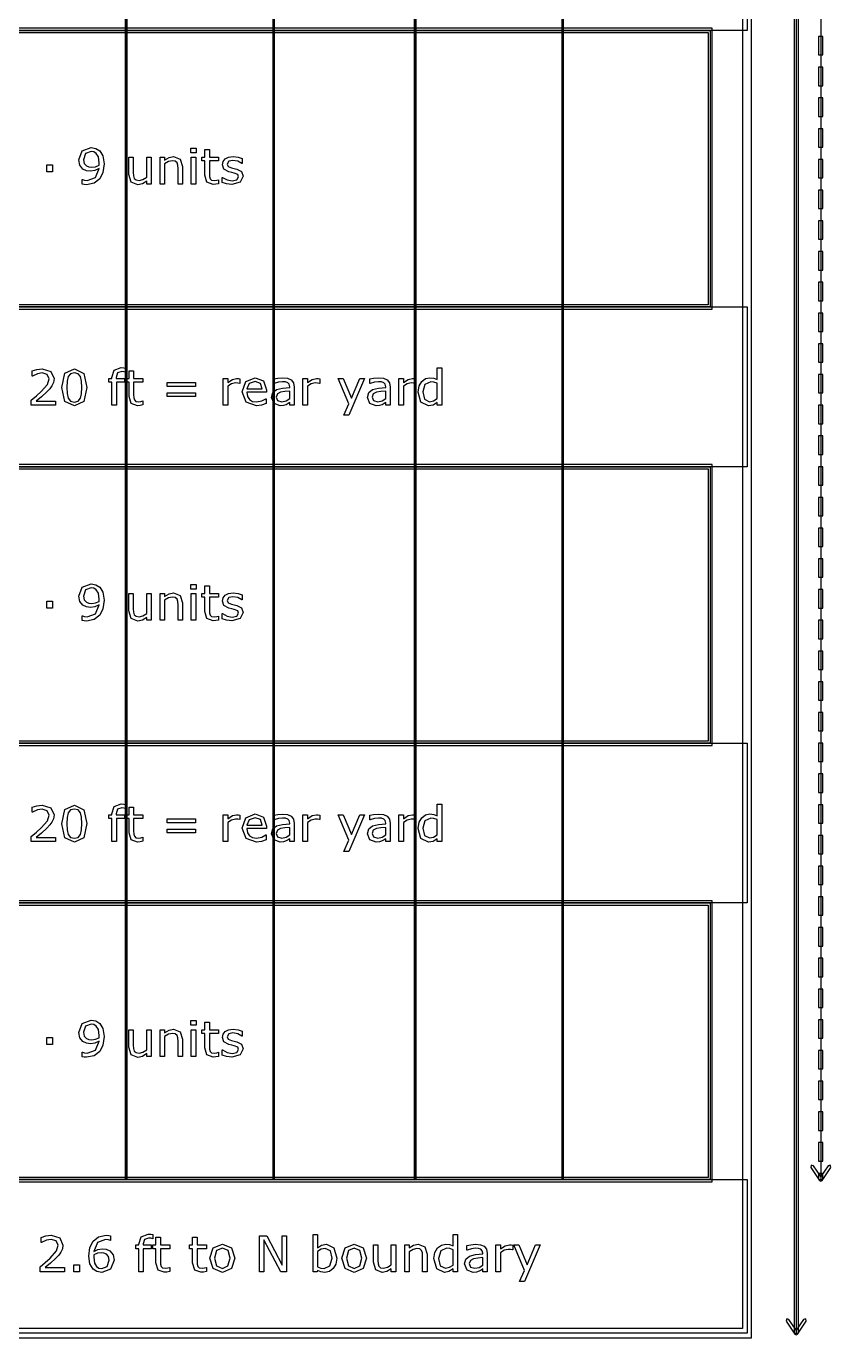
# Model space of a CAD drawing. Header units: inches. Extents: x -33163 to 19162, y -8858 to 30669.
# Drawn here: x 17447 to 18672, y 25890 to 27887 of the extents above; entities that cross this region are included whole.
import ezdxf

# ---------------------------------------------------------------- set-up
doc = ezdxf.new("R2010")
doc.units = ezdxf.units.IN
doc.layers.add('Layer 1', color=7, linetype='Continuous')

msp = doc.modelspace()

# ---------------------------------------------------------------- linework, layer by layer
at = {"layer": 'Layer 1', "color": 7}
for points in [[(16441.96827, 30123.18718), (16441.96827, 25890.37361), (18551.35933, 25890.37361), (18551.35933, 30123.18718), (16441.96827, 30123.18718)], [(18615.90755, 30116.17148), (18615.90755, 25897.38932), (18622.44826, 25897.38932), (18622.44826, 30116.17148), (18615.90755, 30116.17148)], [(17598.15412, 29872.96009), (17598.15412, 26131.24642), (17600.96773, 26131.24642), (17600.96773, 29872.96009), (17598.15412, 29872.96009)], [(17822.65695, 29872.96009), (17822.65695, 26131.24642), (17825.47055, 26131.24642), (17825.47055, 29872.96009), (17822.65695, 29872.96009)], [(18037.80548, 29872.96009), (18037.80548, 26131.24642), (18040.61909, 26131.24642), (18040.61909, 29872.96009), (18037.80548, 29872.96009)], [(18262.3083, 29872.96009), (18262.3083, 26131.24642), (18265.12191, 26131.24642), (18265.12191, 29872.96009), (18262.3083, 29872.96009)], [(16505.10968, 27880.49756), (18488.21793, 27880.49756), (18488.21793, 27459.55477), (16505.10968, 27459.55477), (16505.10968, 27880.49756)], [(16508.38004, 27877.2272), (18484.94757, 27877.2272), (18484.94757, 27462.82513), (16508.38004, 27462.82513), (16508.38004, 27877.2272)], [(16505.10968, 27216.34338), (18488.21793, 27216.34338), (18488.21793, 26795.4006), (16505.10968, 26795.4006), (16505.10968, 27216.34338)], [(16508.38004, 27213.07303), (18484.94757, 27213.07303), (18484.94757, 26798.67095), (16508.38004, 26798.67095), (16508.38004, 27213.07303)], [(16505.10968, 26552.18921), (18488.21793, 26552.18921), (18488.21793, 26131.24642), (16505.10968, 26131.24642), (16505.10968, 26552.18921)], [(16508.38004, 26548.91885), (18484.94757, 26548.91885), (18484.94757, 26134.51678), (16508.38004, 26134.51678), (16508.38004, 26548.91885)]]:
    msp.add_lwpolyline(points, close=True, dxfattribs=at)
for points in [[(16455.99968, 30109.15577), (18537.32793, 30109.15577), (18537.32793, 25904.40502), (16455.99968, 25904.40502), (16455.99968, 30109.15577)], [(18619.1779, 30116.17148), (18619.1779, 25897.38932)], [(18656.59504, 30116.17148), (18656.59504, 26131.24642)], [(17599.56093, 29872.96009), (17599.56093, 26131.24642)], [(17824.06375, 29872.96009), (17824.06375, 26131.24642)], [(18039.21228, 29872.96009), (18039.21228, 26131.24642)], [(18263.71511, 29872.96009), (18263.71511, 26131.24642)], [(16448.98397, 28123.70895), (18544.34363, 28123.70895), (18544.34363, 27880.49756), (16448.98397, 27880.49756), (16448.98397, 28123.70895)], [(16501.83932, 27883.76792), (16501.83932, 27456.28442), (18491.48828, 27456.28442), (18491.48828, 27883.76792), (16501.83932, 27883.76792)], [(18653.32468, 27871.14328), (18653.32468, 27843.08042), (18659.8654, 27843.08042), (18659.8654, 27871.14328), (18653.32468, 27871.14328)], [(18653.32468, 27824.37186), (18653.32468, 27796.309), (18659.8654, 27796.309), (18659.8654, 27824.37186), (18653.32468, 27824.37186)], [(18653.32468, 27777.60043), (18653.32468, 27749.53758), (18659.8654, 27749.53758), (18659.8654, 27777.60043), (18653.32468, 27777.60043)], [(18653.32468, 27730.82901), (18653.32468, 27702.76616), (18659.8654, 27702.76616), (18659.8654, 27730.82901), (18653.32468, 27730.82901)], [(17565.79775, 27677.11493), (17564.15347, 27664.17973), (17559.25714, 27654.27738), (17550.92596, 27647.8463), (17539.16005, 27645.5808), (17535.57914, 27645.79968), (17532.58274, 27646.42083), (17532.58274, 27653.40005), (17532.94852, 27653.40005), (17535.94477, 27652.3404), (17540.25654, 27651.86519), (17552.89943, 27656.68854), (17558.23426, 27670.06228), (17551.83977, 27667.13907), (17545.29906, 27666.26256), (17539.19678, 27666.92016), (17533.75232, 27669.47801), (17528.89248, 27675.14174), (17527.28479, 27683.36322), (17532.76574, 27696.91964), (17546.13944, 27702.14484), (17553.4475, 27700.9025), (17559.3305, 27697.24855), (17564.11726, 27689.42891), (17565.79803, 27677.11483), (17565.79775, 27677.11493)], [(17558.41669, 27678.68617), (17557.2474, 27687.7847), (17554.03184, 27693.11956), (17550.34129, 27695.45814), (17546.06612, 27696.18868), (17537.7349, 27692.90001), (17534.70216, 27683.65536), (17535.68866, 27677.99163), (17539.01382, 27674.15496), (17542.63133, 27672.6202), (17547.01614, 27672.25446), (17552.78951, 27673.02152), (17558.27057, 27675.25042), (17558.34538, 27676.74862), (17558.42022, 27678.68525), (17558.41669, 27678.68617)], [(17705.89285, 27694.28885), (17698.14629, 27694.28885), (17698.14629, 27701.41419), (17705.89285, 27701.41419), (17705.89285, 27694.28885)], [(17740.24058, 27647.0062), (17736.00196, 27646.16621), (17731.94595, 27645.83691), (17722.44555, 27649.19866), (17719.19343, 27659.97799), (17719.19343, 27681.68281), (17714.55287, 27681.68281), (17714.55287, 27687.45618), (17719.19343, 27687.45618), (17719.19343, 27699.18564), (17726.06302, 27699.18564), (17726.06302, 27687.45618), (17740.24058, 27687.45618), (17740.24058, 27681.68281), (17726.06302, 27681.68281), (17726.06302, 27663.08388), (17726.20896, 27658.04136), (17727.23213, 27654.67972), (17729.42448, 27652.52382), (17733.73625, 27651.86622), (17737.24412, 27652.34142), (17739.87501, 27653.18145), (17740.24076, 27653.18145), (17740.24058, 27647.0062)], [(17487.60183, 27665.31243), (17478.86877, 27665.31243), (17478.86877, 27675.65333), (17487.60183, 27675.65333), (17487.60183, 27665.31243)], [(17637.63577, 27646.64046), (17630.76626, 27646.64046), (17630.76626, 27651.17149), (17624.11591, 27646.96936), (17617.10021, 27645.50776), (17607.08822, 27649.41754), (17603.50723, 27660.96421), (17603.50723, 27687.45583), (17610.37682, 27687.45583), (17610.37682, 27664.21633), (17610.66867, 27658.88139), (17611.911, 27655.11776), (17614.46885, 27652.77922), (17619.03638, 27652.04865), (17624.8462, 27653.4371), (17630.7658, 27656.98153), (17630.7658, 27687.456), (17637.63531, 27687.456), (17637.63577, 27646.64046)], [(17685.28413, 27646.64046), (17678.41466, 27646.64046), (17678.41466, 27669.88006), (17678.08536, 27675.14185), (17676.87951, 27679.01508), (17674.24862, 27681.28058), (17669.79073, 27682.04764), (17663.90783, 27680.65908), (17658.02482, 27677.11465), (17658.02482, 27646.64046), (17651.15524, 27646.64046), (17651.15524, 27687.45583), (17658.02521, 27687.45583), (17658.02521, 27682.9249), (17664.67553, 27687.09044), (17671.72775, 27688.58863), (17681.81286, 27684.60566), (17685.28413, 27673.13207), (17685.28413, 27646.64046)], [(17705.45434, 27646.64046), (17698.58483, 27646.64046), (17698.58483, 27687.45583), (17705.45434, 27687.45583), (17705.45434, 27646.64046)], [(17777.69428, 27658.40675), (17773.05364, 27649.23515), (17760.44731, 27645.65423), (17752.11613, 27646.71389), (17745.79468, 27649.08902), (17745.79468, 27656.79903), (17746.16043, 27656.79903), (17753.3954, 27652.88921), (17761.03233, 27651.4642), (17768.12111, 27652.9258), (17770.67893, 27657.52978), (17769.2904, 27661.18384), (17763.95554, 27663.30315), (17760.1188, 27664.07021), (17755.84362, 27665.02022), (17748.20666, 27669.18587), (17745.97775, 27675.9823), (17747.00092, 27680.73251), (17750.17988, 27684.71537), (17755.36859, 27687.41941), (17762.45737, 27688.44251), (17769.83847, 27687.52859), (17776.08683, 27685.37279), (17776.08683, 27678.02818), (17775.72109, 27678.02818), (17769.3266, 27681.2803), (17761.9454, 27682.63226), (17755.58747, 27681.17066), (17752.99307, 27676.89548), (17754.56431, 27673.0953), (17759.53378, 27671.01248), (17763.7725, 27670.136), (17767.71877, 27669.33245), (17775.09987, 27665.56886), (17777.69428, 27658.40693), (17777.69428, 27658.40675)], [(18653.32468, 27684.05759), (18653.32468, 27655.99474), (18659.8654, 27655.99474), (18659.8654, 27684.05759), (18653.32468, 27684.05759)], [(18653.32468, 27637.28617), (18653.32468, 27609.22332), (18659.8654, 27609.22332), (18659.8654, 27637.28617), (18653.32468, 27637.28617)], [(18653.32468, 27590.51475), (18653.32468, 27562.4519), (18659.8654, 27562.4519), (18659.8654, 27590.51475), (18653.32468, 27590.51475)], [(18653.32468, 27543.74333), (18653.32468, 27515.68048), (18659.8654, 27515.68048), (18659.8654, 27543.74333), (18653.32468, 27543.74333)], [(18653.32468, 27496.97191), (18653.32468, 27468.90906), (18659.8654, 27468.90906), (18659.8654, 27496.97191), (18653.32468, 27496.97191)], [(16448.98397, 27459.55477), (18544.34363, 27459.55477), (18544.34363, 27216.34338), (16448.98397, 27216.34338), (16448.98397, 27459.55477)], [(18653.32468, 27450.20049), (18653.32468, 27422.13764), (18659.8654, 27422.13764), (18659.8654, 27450.20049), (18653.32468, 27450.20049)], [(18653.32468, 27403.42907), (18653.32468, 27375.36622), (18659.8654, 27375.36622), (18659.8654, 27403.42907), (18653.32468, 27403.42907)], [(17491.96844, 27309.88623), (17455.13593, 27309.88623), (17455.13593, 27317.52315), (17462.80934, 27324.10035), (17470.00775, 27330.64106), (17479.61776, 27341.42036), (17482.21217, 27350.08045), (17479.39859, 27356.69424), (17471.61555, 27359.10586), (17464.41706, 27357.93657), (17456.85329, 27354.35566), (17456.48754, 27354.35566), (17456.48754, 27362.02907), (17463.39361, 27364.36765), (17471.79787, 27365.4273), (17484.91575, 27361.37136), (17489.66595, 27350.44584), (17488.86241, 27344.63591), (17486.56035, 27339.55691), (17483.19867, 27335.09891), (17478.55803, 27330.23908), (17470.48267, 27322.78494), (17462.69963, 27316.13462), (17491.96833, 27316.13462), (17491.96844, 27309.88623)], [(17539.4706, 27337.10869), (17534.86652, 27315.58655), (17520.6524, 27308.75353), (17506.32864, 27315.69608), (17501.8342, 27337.03555), (17506.40179, 27358.44816), (17520.6524, 27365.39071), (17534.93967, 27358.33852), (17539.4706, 27337.10869), (17539.4706, 27337.10869)], [(17529.86056, 27320.51944), (17531.57792, 27327.4621), (17532.05313, 27337.10869), (17531.57792, 27346.75529), (17529.82401, 27353.69785), (17526.31614, 27357.93657), (17520.6524, 27359.36158), (17514.95218, 27357.93657), (17511.40775, 27353.6248), (17509.69039, 27346.57261), (17509.25167, 27337.03555), (17509.65391, 27327.49858), (17511.37137, 27320.62907), (17514.76957, 27316.28071), (17520.65251, 27314.78262), (17526.3528, 27316.20767), (17529.86067, 27320.51944), (17529.86056, 27320.51944)], [(17599.43305, 27360.09244), (17599.0673, 27360.09244), (17596.10751, 27360.75004), (17592.89198, 27361.11582), (17586.46091, 27359.1427), (17584.48772, 27352.09041), (17584.48772, 27350.70188), (17596.87485, 27350.70188), (17596.87485, 27344.92851), (17584.70699, 27344.92851), (17584.70699, 27309.88623), (17577.83737, 27309.88623), (17577.83737, 27344.92823), (17573.1968, 27344.92823), (17573.1968, 27350.7016), (17577.83737, 27350.7016), (17577.83737, 27352.05357), (17581.45488, 27363.19836), (17591.90537, 27367.10814), (17596.03446, 27366.88926), (17599.4327, 27366.37761), (17599.43305, 27360.09244)], [(17624.97464, 27310.25162), (17620.73596, 27309.41159), (17616.68001, 27309.08233), (17607.17954, 27312.44408), (17603.9275, 27323.22337), (17603.9275, 27344.92823), (17599.28686, 27344.92823), (17599.28686, 27350.7016), (17603.9275, 27350.7016), (17603.9275, 27362.43102), (17610.79701, 27362.43102), (17610.79701, 27350.7016), (17624.97464, 27350.7016), (17624.97464, 27344.92823), (17610.79701, 27344.92823), (17610.79701, 27326.32929), (17610.94295, 27321.28678), (17611.96602, 27317.9251), (17614.15847, 27315.76923), (17618.47014, 27315.11163), (17621.97801, 27315.58684), (17624.6089, 27316.42683), (17624.97464, 27316.42683), (17624.97464, 27310.25162)], [(17813.22962, 27329.58141), (17783.15699, 27329.58141), (17784.28979, 27323.0041), (17787.39571, 27318.43661), (17791.89016, 27315.80572), (17797.66342, 27314.9292), (17806.0312, 27316.57352), (17812.06033, 27319.86219), (17812.42607, 27319.86219), (17812.42607, 27312.37146), (17805.33733, 27309.92328), (17797.73696, 27308.93667), (17781.87845, 27314.41772), (17776.17823, 27330.05686), (17781.62269, 27345.95185), (17796.01953, 27351.83486), (17808.73553, 27347.01151), (17813.23001, 27333.30897), (17813.22962, 27329.58141)], [(17855.36037, 27309.88623), (17848.52734, 27309.88623), (17848.52734, 27314.23448), (17846.04267, 27312.48053), (17843.04639, 27310.72661), (17839.10001, 27309.33816), (17833.87482, 27308.75353), (17824.52053, 27312.40748), (17820.68376, 27321.72528), (17822.65695, 27329.21601), (17828.35717, 27333.74695), (17837.30961, 27335.97589), (17848.52734, 27336.85237), (17848.52734, 27337.91203), (17847.68734, 27341.78536), (17845.34876, 27344.19698), (17841.84089, 27345.32972), (17837.56572, 27345.62157), (17831.53659, 27344.891), (17824.66701, 27342.84473), (17824.30126, 27342.84473), (17824.30126, 27349.82388), (17830.11112, 27351.02973), (17837.60192, 27351.68732), (17845.09265, 27350.95679), (17850.64675, 27348.54506), (17854.15462, 27344.19681), (17855.36037, 27337.58305), (17855.36037, 27309.88623)], [(18001.37496, 27309.88623), (17994.54193, 27309.88623), (17994.54193, 27314.23448), (17992.05716, 27312.48053), (17989.06087, 27310.72661), (17985.1146, 27309.33816), (17979.8893, 27308.75353), (17970.53502, 27312.40748), (17966.69835, 27321.72528), (17968.67143, 27329.21601), (17974.37176, 27333.74695), (17983.32409, 27335.97589), (17994.54193, 27336.85237), (17994.54193, 27337.91203), (17993.7019, 27341.78536), (17991.36336, 27344.19698), (17987.85549, 27345.32972), (17983.5802, 27345.62157), (17977.55108, 27344.891), (17970.6816, 27342.84473), (17970.31582, 27342.84473), (17970.31582, 27349.82388), (17976.12568, 27351.02973), (17983.61641, 27351.68732), (17991.10714, 27350.95679), (17996.66124, 27348.54506), (18000.16911, 27344.19681), (18001.37496, 27337.58305), (18001.37496, 27309.88623)], [(18079.64402, 27309.88623), (18072.77444, 27309.88623), (18072.77444, 27314.1614), (18066.59912, 27310.17854), (18059.61997, 27308.75353), (18048.00015, 27314.38067), (18043.72497, 27329.98335), (18045.18658, 27339.228), (18049.20603, 27346.13407), (18054.9794, 27350.3728), (18061.84891, 27351.8344), (18067.54921, 27351.14032), (18072.77444, 27349.05749), (18072.77444, 27366.74296), (18079.64402, 27366.74296), (18079.64402, 27309.88623)], [(18653.32468, 27356.65765), (18653.32468, 27328.59479), (18659.8654, 27328.59479), (18659.8654, 27356.65765), (18653.32468, 27356.65765)], [(17705.10719, 27338.46066), (17661.77056, 27338.46066), (17661.77056, 27344.30708), (17705.10719, 27344.30708), (17705.10719, 27338.46066)], [(17772.59696, 27343.21087), (17772.23118, 27343.21087), (17769.23493, 27343.72256), (17765.83669, 27343.90495), (17759.69793, 27342.4799), (17753.99774, 27338.86243), (17753.99774, 27309.88623), (17747.12813, 27309.88623), (17747.12813, 27350.7016), (17753.99774, 27350.7016), (17753.99774, 27344.67247), (17761.19613, 27349.31304), (17767.59061, 27350.7016), (17770.18495, 27350.59214), (17772.59668, 27350.2638), (17772.59696, 27343.21087)], [(17806.54271, 27334.84319), (17803.80218, 27343.21087), (17795.65375, 27346.17066), (17786.84753, 27342.91855), (17783.15699, 27334.84319), (17806.54271, 27334.84319)], [(17848.52734, 27319.93477), (17848.52734, 27331.29873), (17841.10979, 27330.75059), (17834.3864, 27329.69094), (17829.59961, 27327.06004), (17827.77254, 27322.2002), (17829.89192, 27316.90186), (17836.35948, 27315.14791), (17842.97324, 27316.53647), (17848.52734, 27319.9347), (17848.52734, 27319.93477)], [(17894.05643, 27343.21087), (17893.69068, 27343.21087), (17890.6944, 27343.72256), (17887.2962, 27343.90495), (17881.15743, 27342.4799), (17875.45711, 27338.86243), (17875.45711, 27309.88623), (17868.58763, 27309.88623), (17868.58763, 27350.7016), (17875.45711, 27350.7016), (17875.45711, 27344.67247), (17882.65552, 27349.31304), (17889.05011, 27350.7016), (17891.64442, 27350.59214), (17894.05607, 27350.2638), (17894.05643, 27343.21087)], [(17962.13082, 27350.7016), (17938.30659, 27294.83172), (17930.96198, 27294.83172), (17938.56235, 27311.85941), (17922.30196, 27350.7016), (17929.7562, 27350.7016), (17942.28945, 27320.44636), (17954.93233, 27350.7016), (17962.13082, 27350.7016)], [(17994.54193, 27319.93477), (17994.54193, 27331.29873), (17987.12428, 27330.75059), (17980.40089, 27329.69094), (17975.61409, 27327.06004), (17973.7871, 27322.2002), (17975.9064, 27316.90186), (17982.37407, 27315.14791), (17988.98783, 27316.53647), (17994.54193, 27319.9347), (17994.54193, 27319.93477)], [(18040.07102, 27343.21087), (18039.70527, 27343.21087), (18036.70899, 27343.72256), (18033.31075, 27343.90495), (18027.17202, 27342.4799), (18021.4718, 27338.86243), (18021.4718, 27309.88623), (18014.60218, 27309.88623), (18014.60218, 27350.7016), (18021.4718, 27350.7016), (18021.4718, 27344.67247), (18028.67018, 27349.31304), (18035.0647, 27350.7016), (18037.65901, 27350.59214), (18040.07074, 27350.2638), (18040.07102, 27343.21087)], [(18072.77444, 27319.93477), (18072.77444, 27343.35706), (18067.80496, 27345.07442), (18063.0182, 27345.54962), (18054.02928, 27341.53017), (18050.81376, 27330.12965), (18053.29853, 27319.05801), (18061.26425, 27315.29442), (18067.18375, 27316.57324), (18072.77444, 27319.93498), (18072.77444, 27319.93477)], [(17705.10719, 27323.11374), (17661.77056, 27323.11374), (17661.77056, 27328.96019), (17705.10719, 27328.96019), (17705.10719, 27323.11374)], [(18653.32468, 27309.88623), (18653.32468, 27281.82337), (18659.8654, 27281.82337), (18659.8654, 27309.88623), (18653.32468, 27309.88623)], [(18653.32468, 27263.1148), (18653.32468, 27235.05195), (18659.8654, 27235.05195), (18659.8654, 27263.1148), (18653.32468, 27263.1148)], [(16501.83932, 27219.61374), (16501.83932, 26792.13024), (18491.48828, 26792.13024), (18491.48828, 27219.61374), (16501.83932, 27219.61374)], [(18653.32468, 27216.34338), (18653.32468, 27188.28053), (18659.8654, 27188.28053), (18659.8654, 27216.34338), (18653.32468, 27216.34338)], [(18653.32468, 27169.57196), (18653.32468, 27141.50911), (18659.8654, 27141.50911), (18659.8654, 27169.57196), (18653.32468, 27169.57196)], [(18653.32468, 27122.80054), (18653.32468, 27094.73769), (18659.8654, 27094.73769), (18659.8654, 27122.80054), (18653.32468, 27122.80054)], [(18653.32468, 27076.02912), (18653.32468, 27047.96627), (18659.8654, 27047.96627), (18659.8654, 27076.02912), (18653.32468, 27076.02912)], [(17565.79775, 27012.96076), (17564.15347, 27000.02556), (17559.25714, 26990.1232), (17550.92596, 26983.69213), (17539.16005, 26981.42663), (17535.57914, 26981.64551), (17532.58274, 26982.26666), (17532.58274, 26989.24587), (17532.94852, 26989.24587), (17535.94477, 26988.18622), (17540.25654, 26987.71101), (17552.89943, 26992.53437), (17558.23426, 27005.90811), (17551.83977, 27002.9849), (17545.29906, 27002.10838), (17539.19678, 27002.76598), (17533.75232, 27005.32383), (17528.89248, 27010.98757), (17527.28479, 27019.20905), (17532.76574, 27032.76546), (17546.13944, 27037.99066), (17553.4475, 27036.74833), (17559.3305, 27033.09437), (17564.11726, 27025.27473), (17565.79803, 27012.96065), (17565.79775, 27012.96076)], [(17558.41669, 27014.53199), (17557.2474, 27023.63052), (17554.03184, 27028.96539), (17550.34129, 27031.30397), (17546.06612, 27032.0345), (17537.7349, 27028.74583), (17534.70216, 27019.50118), (17535.68866, 27013.83745), (17539.01382, 27010.00078), (17542.63133, 27008.46603), (17547.01614, 27008.10028), (17552.78951, 27008.86734), (17558.27057, 27011.09625), (17558.34538, 27012.59444), (17558.42022, 27014.53107), (17558.41669, 27014.53199)], [(17705.89285, 27030.13468), (17698.14629, 27030.13468), (17698.14629, 27037.26002), (17705.89285, 27037.26002), (17705.89285, 27030.13468)], [(17740.24058, 26982.85203), (17736.00196, 26982.01203), (17731.94595, 26981.68274), (17722.44555, 26985.04448), (17719.19343, 26995.82381), (17719.19343, 27017.52863), (17714.55287, 27017.52863), (17714.55287, 27023.302), (17719.19343, 27023.302), (17719.19343, 27035.03146), (17726.06302, 27035.03146), (17726.06302, 27023.302), (17740.24058, 27023.302), (17740.24058, 27017.52863), (17726.06302, 27017.52863), (17726.06302, 26998.9297), (17726.20896, 26993.88718), (17727.23213, 26990.52554), (17729.42448, 26988.36964), (17733.73625, 26987.71204), (17737.24412, 26988.18724), (17739.87501, 26989.02727), (17740.24076, 26989.02727), (17740.24058, 26982.85203)], [(17637.63577, 26982.48628), (17630.76626, 26982.48628), (17630.76626, 26987.01732), (17624.11591, 26982.81519), (17617.10021, 26981.35358), (17607.08822, 26985.26337), (17603.50723, 26996.81004), (17603.50723, 27023.30165), (17610.37682, 27023.30165), (17610.37682, 27000.06215), (17610.66867, 26994.72721), (17611.911, 26990.96359), (17614.46885, 26988.62504), (17619.03638, 26987.89447), (17624.8462, 26989.28293), (17630.7658, 26992.82735), (17630.7658, 27023.30183), (17637.63531, 27023.30183), (17637.63577, 26982.48628)], [(17685.28413, 26982.48628), (17678.41466, 26982.48628), (17678.41466, 27005.72589), (17678.08536, 27010.98767), (17676.87951, 27014.8609), (17674.24862, 27017.1264), (17669.79073, 27017.89346), (17663.90783, 27016.5049), (17658.02482, 27012.96047), (17658.02482, 26982.48628), (17651.15524, 26982.48628), (17651.15524, 27023.30165), (17658.02521, 27023.30165), (17658.02521, 27018.77072), (17664.67553, 27022.93626), (17671.72775, 27024.43445), (17681.81286, 27020.45149), (17685.28413, 27008.97789), (17685.28413, 26982.48628)], [(17705.45434, 26982.48628), (17698.58483, 26982.48628), (17698.58483, 27023.30165), (17705.45434, 27023.30165), (17705.45434, 26982.48628)], [(17777.69428, 26994.25258), (17773.05364, 26985.08097), (17760.44731, 26981.50006), (17752.11613, 26982.55971), (17745.79468, 26984.93485), (17745.79468, 26992.64485), (17746.16043, 26992.64485), (17753.3954, 26988.73503), (17761.03233, 26987.31002), (17768.12111, 26988.77162), (17770.67893, 26993.3756), (17769.2904, 26997.02966), (17763.95554, 26999.14897), (17760.1188, 26999.91603), (17755.84362, 27000.86605), (17748.20666, 27005.03169), (17745.97775, 27011.82813), (17747.00092, 27016.57833), (17750.17988, 27020.56119), (17755.36859, 27023.26524), (17762.45737, 27024.28833), (17769.83847, 27023.37441), (17776.08683, 27021.21862), (17776.08683, 27013.87401), (17775.72109, 27013.87401), (17769.3266, 27017.12612), (17761.9454, 27018.47809), (17755.58747, 27017.01648), (17752.99307, 27012.74131), (17754.56431, 27008.94112), (17759.53378, 27006.8583), (17763.7725, 27005.98182), (17767.71877, 27005.17828), (17775.09987, 27001.41468), (17777.69428, 26994.25275), (17777.69428, 26994.25258)], [(18653.32468, 27029.2577), (18653.32468, 27001.19485), (18659.8654, 27001.19485), (18659.8654, 27029.2577), (18653.32468, 27029.2577)], [(17487.60183, 27001.15826), (17478.86877, 27001.15826), (17478.86877, 27011.49915), (17487.60183, 27011.49915), (17487.60183, 27001.15826)], [(18653.32468, 26982.48628), (18653.32468, 26954.42343), (18659.8654, 26954.42343), (18659.8654, 26982.48628), (18653.32468, 26982.48628)], [(18653.32468, 26935.71486), (18653.32468, 26907.65201), (18659.8654, 26907.65201), (18659.8654, 26935.71486), (18653.32468, 26935.71486)], [(18653.32468, 26888.94344), (18653.32468, 26860.88059), (18659.8654, 26860.88059), (18659.8654, 26888.94344), (18653.32468, 26888.94344)], [(18653.32468, 26842.17202), (18653.32468, 26814.10916), (18659.8654, 26814.10916), (18659.8654, 26842.17202), (18653.32468, 26842.17202)], [(16448.98397, 26795.4006), (18544.34363, 26795.4006), (18544.34363, 26552.18921), (16448.98397, 26552.18921), (16448.98397, 26795.4006)], [(18653.32468, 26795.4006), (18653.32468, 26767.33774), (18659.8654, 26767.33774), (18659.8654, 26795.4006), (18653.32468, 26795.4006)], [(18653.32468, 26748.62918), (18653.32468, 26720.56632), (18659.8654, 26720.56632), (18659.8654, 26748.62918), (18653.32468, 26748.62918)], [(17491.96844, 26645.73205), (17455.13593, 26645.73205), (17455.13593, 26653.36897), (17462.80934, 26659.94617), (17470.00775, 26666.48688), (17479.61776, 26677.26618), (17482.21217, 26685.92627), (17479.39859, 26692.54006), (17471.61555, 26694.95169), (17464.41706, 26693.7824), (17456.85329, 26690.20148), (17456.48754, 26690.20148), (17456.48754, 26697.87489), (17463.39361, 26700.21347), (17471.79787, 26701.27313), (17484.91575, 26697.21719), (17489.66595, 26686.29166), (17488.86241, 26680.48174), (17486.56035, 26675.40273), (17483.19867, 26670.94474), (17478.55803, 26666.0849), (17470.48267, 26658.63076), (17462.69963, 26651.98045), (17491.96833, 26651.98045), (17491.96844, 26645.73205)], [(17539.4706, 26672.95452), (17534.86652, 26651.43238), (17520.6524, 26644.59935), (17506.32864, 26651.54191), (17501.8342, 26672.88137), (17506.40179, 26694.29398), (17520.6524, 26701.23653), (17534.93967, 26694.18434), (17539.4706, 26672.95452), (17539.4706, 26672.95452)], [(17529.86056, 26656.36526), (17531.57792, 26663.30792), (17532.05313, 26672.95452), (17531.57792, 26682.60112), (17529.82401, 26689.54367), (17526.31614, 26693.7824), (17520.6524, 26695.20741), (17514.95218, 26693.7824), (17511.40775, 26689.47063), (17509.69039, 26682.41844), (17509.25167, 26672.88137), (17509.65391, 26663.34441), (17511.37137, 26656.47489), (17514.76957, 26652.12653), (17520.65251, 26650.62844), (17526.3528, 26652.05349), (17529.86067, 26656.36526), (17529.86056, 26656.36526)], [(17599.43305, 26695.93826), (17599.0673, 26695.93826), (17596.10751, 26696.59586), (17592.89198, 26696.96164), (17586.46091, 26694.98853), (17584.48772, 26687.93623), (17584.48772, 26686.5477), (17596.87485, 26686.5477), (17596.87485, 26680.77433), (17584.70699, 26680.77433), (17584.70699, 26645.73205), (17577.83737, 26645.73205), (17577.83737, 26680.77405), (17573.1968, 26680.77405), (17573.1968, 26686.54742), (17577.83737, 26686.54742), (17577.83737, 26687.89939), (17581.45488, 26699.04418), (17591.90537, 26702.95397), (17596.03446, 26702.73508), (17599.4327, 26702.22343), (17599.43305, 26695.93826)], [(17624.97464, 26646.09744), (17620.73596, 26645.25741), (17616.68001, 26644.92815), (17607.17954, 26648.2899), (17603.9275, 26659.0692), (17603.9275, 26680.77405), (17599.28686, 26680.77405), (17599.28686, 26686.54742), (17603.9275, 26686.54742), (17603.9275, 26698.27684), (17610.79701, 26698.27684), (17610.79701, 26686.54742), (17624.97464, 26686.54742), (17624.97464, 26680.77405), (17610.79701, 26680.77405), (17610.79701, 26662.17512), (17610.94295, 26657.1326), (17611.96602, 26653.77092), (17614.15847, 26651.61506), (17618.47014, 26650.95746), (17621.97801, 26651.43266), (17624.6089, 26652.27266), (17624.97464, 26652.27266), (17624.97464, 26646.09744)], [(18079.64402, 26645.73205), (18072.77444, 26645.73205), (18072.77444, 26650.00722), (18066.59912, 26646.02436), (18059.61997, 26644.59935), (18048.00015, 26650.2265), (18043.72497, 26665.82918), (18045.18658, 26675.07383), (18049.20603, 26681.9799), (18054.9794, 26686.21862), (18061.84891, 26687.68022), (18067.54921, 26686.98614), (18072.77444, 26684.90332), (18072.77444, 26702.58879), (18079.64402, 26702.58879), (18079.64402, 26645.73205)], [(18653.32468, 26701.85775), (18653.32468, 26673.7949), (18659.8654, 26673.7949), (18659.8654, 26701.85775), (18653.32468, 26701.85775)], [(17705.10719, 26674.30649), (17661.77056, 26674.30649), (17661.77056, 26680.1529), (17705.10719, 26680.1529), (17705.10719, 26674.30649)], [(17772.59696, 26679.05669), (17772.23118, 26679.05669), (17769.23493, 26679.56838), (17765.83669, 26679.75077), (17759.69793, 26678.32573), (17753.99774, 26674.70826), (17753.99774, 26645.73205), (17747.12813, 26645.73205), (17747.12813, 26686.54742), (17753.99774, 26686.54742), (17753.99774, 26680.51829), (17761.19613, 26685.15886), (17767.59061, 26686.54742), (17770.18495, 26686.43796), (17772.59668, 26686.10962), (17772.59696, 26679.05669)], [(17813.22962, 26665.42723), (17783.15699, 26665.42723), (17784.28979, 26658.84992), (17787.39571, 26654.28244), (17791.89016, 26651.65154), (17797.66342, 26650.77503), (17806.0312, 26652.41934), (17812.06033, 26655.70801), (17812.42607, 26655.70801), (17812.42607, 26648.21728), (17805.33733, 26645.7691), (17797.73696, 26644.78249), (17781.87845, 26650.26355), (17776.17823, 26665.90268), (17781.62269, 26681.79768), (17796.01953, 26687.68068), (17808.73553, 26682.85733), (17813.23001, 26669.15479), (17813.22962, 26665.42723)], [(17806.54271, 26670.68902), (17803.80218, 26679.05669), (17795.65375, 26682.01649), (17786.84753, 26678.76438), (17783.15699, 26670.68902), (17806.54271, 26670.68902)], [(17855.36037, 26645.73205), (17848.52734, 26645.73205), (17848.52734, 26650.0803), (17846.04267, 26648.32635), (17843.04639, 26646.57243), (17839.10001, 26645.18398), (17833.87482, 26644.59935), (17824.52053, 26648.25331), (17820.68376, 26657.57111), (17822.65695, 26665.06184), (17828.35717, 26669.59277), (17837.30961, 26671.82171), (17848.52734, 26672.6982), (17848.52734, 26673.75785), (17847.68734, 26677.63118), (17845.34876, 26680.04281), (17841.84089, 26681.17554), (17837.56572, 26681.46739), (17831.53659, 26680.73682), (17824.66701, 26678.69055), (17824.30126, 26678.69055), (17824.30126, 26685.6697), (17830.11112, 26686.87555), (17837.60192, 26687.53315), (17845.09265, 26686.80261), (17850.64675, 26684.39088), (17854.15462, 26680.04263), (17855.36037, 26673.42887), (17855.36037, 26645.73205)], [(17894.05643, 26679.05669), (17893.69068, 26679.05669), (17890.6944, 26679.56838), (17887.2962, 26679.75077), (17881.15743, 26678.32573), (17875.45711, 26674.70826), (17875.45711, 26645.73205), (17868.58763, 26645.73205), (17868.58763, 26686.54742), (17875.45711, 26686.54742), (17875.45711, 26680.51829), (17882.65552, 26685.15886), (17889.05011, 26686.54742), (17891.64442, 26686.43796), (17894.05607, 26686.10962), (17894.05643, 26679.05669)], [(17962.13082, 26686.54742), (17938.30659, 26630.67754), (17930.96198, 26630.67754), (17938.56235, 26647.70524), (17922.30196, 26686.54742), (17929.7562, 26686.54742), (17942.28945, 26656.29218), (17954.93233, 26686.54742), (17962.13082, 26686.54742)], [(18001.37496, 26645.73205), (17994.54193, 26645.73205), (17994.54193, 26650.0803), (17992.05716, 26648.32635), (17989.06087, 26646.57243), (17985.1146, 26645.18398), (17979.8893, 26644.59935), (17970.53502, 26648.25331), (17966.69835, 26657.57111), (17968.67143, 26665.06184), (17974.37176, 26669.59277), (17983.32409, 26671.82171), (17994.54193, 26672.6982), (17994.54193, 26673.75785), (17993.7019, 26677.63118), (17991.36336, 26680.04281), (17987.85549, 26681.17554), (17983.5802, 26681.46739), (17977.55108, 26680.73682), (17970.6816, 26678.69055), (17970.31582, 26678.69055), (17970.31582, 26685.6697), (17976.12568, 26686.87555), (17983.61641, 26687.53315), (17991.10714, 26686.80261), (17996.66124, 26684.39088), (18000.16911, 26680.04263), (18001.37496, 26673.42887), (18001.37496, 26645.73205)], [(18040.07102, 26679.05669), (18039.70527, 26679.05669), (18036.70899, 26679.56838), (18033.31075, 26679.75077), (18027.17202, 26678.32573), (18021.4718, 26674.70826), (18021.4718, 26645.73205), (18014.60218, 26645.73205), (18014.60218, 26686.54742), (18021.4718, 26686.54742), (18021.4718, 26680.51829), (18028.67018, 26685.15886), (18035.0647, 26686.54742), (18037.65901, 26686.43796), (18040.07074, 26686.10962), (18040.07102, 26679.05669)], [(18072.77444, 26655.7806), (18072.77444, 26679.20288), (18067.80496, 26680.92024), (18063.0182, 26681.39545), (18054.02928, 26677.37599), (18050.81376, 26665.97548), (18053.29853, 26654.90383), (18061.26425, 26651.14024), (18067.18375, 26652.41906), (18072.77444, 26655.78081), (18072.77444, 26655.7806)], [(17705.10719, 26658.95956), (17661.77056, 26658.95956), (17661.77056, 26664.80601), (17705.10719, 26664.80601), (17705.10719, 26658.95956)], [(17848.52734, 26655.7806), (17848.52734, 26667.14455), (17841.10979, 26666.59641), (17834.3864, 26665.53676), (17829.59961, 26662.90587), (17827.77254, 26658.04603), (17829.89192, 26652.74768), (17836.35948, 26650.99373), (17842.97324, 26652.38229), (17848.52734, 26655.78053), (17848.52734, 26655.7806)], [(17994.54193, 26655.7806), (17994.54193, 26667.14455), (17987.12428, 26666.59641), (17980.40089, 26665.53676), (17975.61409, 26662.90587), (17973.7871, 26658.04603), (17975.9064, 26652.74768), (17982.37407, 26650.99373), (17988.98783, 26652.38229), (17994.54193, 26655.78053), (17994.54193, 26655.7806)], [(18653.32468, 26655.08633), (18653.32468, 26627.02348), (18659.8654, 26627.02348), (18659.8654, 26655.08633), (18653.32468, 26655.08633)], [(18653.32468, 26608.31491), (18653.32468, 26580.25206), (18659.8654, 26580.25206), (18659.8654, 26608.31491), (18653.32468, 26608.31491)], [(16501.83932, 26555.45956), (16501.83932, 26127.97606), (18491.48828, 26127.97606), (18491.48828, 26555.45956), (16501.83932, 26555.45956)], [(18653.32468, 26561.54349), (18653.32468, 26533.48064), (18659.8654, 26533.48064), (18659.8654, 26561.54349), (18653.32468, 26561.54349)], [(18653.32468, 26514.77207), (18653.32468, 26486.70922), (18659.8654, 26486.70922), (18659.8654, 26514.77207), (18653.32468, 26514.77207)], [(18653.32468, 26468.00065), (18653.32468, 26439.9378), (18659.8654, 26439.9378), (18659.8654, 26468.00065), (18653.32468, 26468.00065)], [(18653.32468, 26421.22923), (18653.32468, 26393.16638), (18659.8654, 26393.16638), (18659.8654, 26421.22923), (18653.32468, 26421.22923)], [(17565.79775, 26348.80704), (17564.15347, 26335.87184), (17559.25714, 26325.96949), (17550.92596, 26319.53845), (17539.16005, 26317.27291), (17535.57914, 26317.49183), (17532.58274, 26318.11294), (17532.58274, 26325.09216), (17532.94852, 26325.09216), (17535.94477, 26324.0325), (17540.25654, 26323.5573), (17552.89943, 26328.38065), (17558.23426, 26341.75439), (17551.83977, 26338.83118), (17545.29906, 26337.95466), (17539.19678, 26338.6123), (17533.75232, 26341.17011), (17528.89248, 26346.83385), (17527.28479, 26355.05533), (17532.76574, 26368.61175), (17546.13944, 26373.83698), (17553.4475, 26372.59461), (17559.3305, 26368.94065), (17564.11726, 26361.12102), (17565.79803, 26348.80697), (17565.79775, 26348.80704)], [(17705.89285, 26365.9805), (17698.14629, 26365.9805), (17698.14629, 26373.10584), (17705.89285, 26373.10584), (17705.89285, 26365.9805)], [(18653.32468, 26374.45781), (18653.32468, 26346.39496), (18659.8654, 26346.39496), (18659.8654, 26374.45781), (18653.32468, 26374.45781)], [(17558.41669, 26350.37828), (17557.2474, 26359.47684), (17554.03184, 26364.81167), (17550.34129, 26367.15025), (17546.06612, 26367.88082), (17537.7349, 26364.59212), (17534.70216, 26355.34747), (17535.68866, 26349.68373), (17539.01382, 26345.84706), (17542.63133, 26344.31231), (17547.01614, 26343.94656), (17552.78951, 26344.71362), (17558.27057, 26346.94257), (17558.34538, 26348.44073), (17558.42022, 26350.37736), (17558.41669, 26350.37828)], [(17637.63577, 26318.3321), (17630.76626, 26318.3321), (17630.76626, 26322.86314), (17624.11591, 26318.66101), (17617.10021, 26317.19941), (17607.08822, 26321.10919), (17603.50723, 26332.65586), (17603.50723, 26359.14747), (17610.37682, 26359.14747), (17610.37682, 26335.90797), (17610.66867, 26330.57304), (17611.911, 26326.80941), (17614.46885, 26324.47087), (17619.03638, 26323.74029), (17624.8462, 26325.12875), (17630.7658, 26328.67318), (17630.7658, 26359.14765), (17637.63531, 26359.14765), (17637.63577, 26318.3321)], [(17685.28413, 26318.3321), (17678.41466, 26318.3321), (17678.41466, 26341.57171), (17678.08536, 26346.8335), (17676.87951, 26350.70672), (17674.24862, 26352.97222), (17669.79073, 26353.73928), (17663.90783, 26352.35072), (17658.02482, 26348.8063), (17658.02482, 26318.3321), (17651.15524, 26318.3321), (17651.15524, 26359.14747), (17658.02521, 26359.14747), (17658.02521, 26354.61654), (17664.67553, 26358.78208), (17671.72775, 26360.28028), (17681.81286, 26356.29731), (17685.28413, 26344.82372), (17685.28413, 26318.3321)], [(17705.45434, 26318.3321), (17698.58483, 26318.3321), (17698.58483, 26359.14747), (17705.45434, 26359.14747), (17705.45434, 26318.3321)], [(17740.24058, 26318.69785), (17736.00196, 26317.85785), (17731.94595, 26317.52856), (17722.44555, 26320.89031), (17719.19343, 26331.66964), (17719.19343, 26353.37446), (17714.55287, 26353.37446), (17714.55287, 26359.14783), (17719.19343, 26359.14783), (17719.19343, 26370.87728), (17726.06302, 26370.87728), (17726.06302, 26359.14783), (17740.24058, 26359.14783), (17740.24058, 26353.37446), (17726.06302, 26353.37446), (17726.06302, 26334.77552), (17726.20896, 26329.73301), (17727.23213, 26326.37136), (17729.42448, 26324.21546), (17733.73625, 26323.55786), (17737.24412, 26324.03307), (17739.87501, 26324.8731), (17740.24076, 26324.8731), (17740.24058, 26318.69785)], [(17777.69428, 26330.0984), (17773.05364, 26320.92679), (17760.44731, 26317.34588), (17752.11613, 26318.40554), (17745.79468, 26320.78067), (17745.79468, 26328.49067), (17746.16043, 26328.49067), (17753.3954, 26324.58086), (17761.03233, 26323.15584), (17768.12111, 26324.61745), (17770.67893, 26329.22142), (17769.2904, 26332.87548), (17763.95554, 26334.99479), (17760.1188, 26335.76185), (17755.84362, 26336.71187), (17748.20666, 26340.87752), (17745.97775, 26347.67395), (17747.00092, 26352.42415), (17750.17988, 26356.40702), (17755.36859, 26359.11106), (17762.45737, 26360.13416), (17769.83847, 26359.22023), (17776.08683, 26357.06444), (17776.08683, 26349.71983), (17775.72109, 26349.71983), (17769.3266, 26352.97194), (17761.9454, 26354.32391), (17755.58747, 26352.86231), (17752.99307, 26348.58713), (17754.56431, 26344.78695), (17759.53378, 26342.70412), (17763.7725, 26341.82764), (17767.71877, 26341.0241), (17775.09987, 26337.26051), (17777.69428, 26330.09858), (17777.69428, 26330.0984)], [(17487.60183, 26337.00457), (17478.86877, 26337.00457), (17478.86877, 26347.34543), (17487.60183, 26347.34543), (17487.60183, 26337.00457)], [(18653.32468, 26327.68639), (18653.32468, 26299.62353), (18659.8654, 26299.62353), (18659.8654, 26327.68639), (18653.32468, 26327.68639)], [(18653.32468, 26280.91497), (18653.32468, 26252.85211), (18659.8654, 26252.85211), (18659.8654, 26280.91497), (18653.32468, 26280.91497)], [(18653.32468, 26234.14355), (18653.32468, 26206.08069), (18659.8654, 26206.08069), (18659.8654, 26234.14355), (18653.32468, 26234.14355)], [(18653.32468, 26187.37212), (18653.32468, 26159.30927), (18659.8654, 26159.30927), (18659.8654, 26187.37212), (18653.32468, 26187.37212)], [(18642.1434, 26152.93303), (18641.44932, 26149.5348), (18654.54899, 26129.87621), (18656.59522, 26128.77823), (18658.64148, 26129.87621), (18671.74112, 26149.5348), (18671.04703, 26152.93303), (18667.6488, 26152.25669), (18656.59504, 26135.68607), (18645.54164, 26152.25698), (18642.1434, 26152.93331), (18642.1434, 26152.93303)], [(18653.32468, 26140.6007), (18653.32468, 26131.24642), (18659.8654, 26131.24642), (18659.8654, 26140.6007), (18653.32468, 26140.6007)], [(16448.98397, 26131.24642), (18544.34363, 26131.24642), (18544.34363, 25897.38932), (16448.98397, 25897.38932), (16448.98397, 26131.24642)], [(17505.57955, 25990.93216), (17468.74707, 25990.93216), (17468.74707, 25998.56908), (17476.42059, 26005.14628), (17483.61897, 26011.68699), (17493.22901, 26022.46629), (17495.82342, 26031.12638), (17493.00974, 26037.74017), (17485.2267, 26040.15179), (17478.02828, 26038.9825), (17470.4645, 26035.40159), (17470.09876, 26035.40159), (17470.09876, 26043.075), (17477.00483, 26045.41358), (17485.40902, 26046.47323), (17498.527, 26042.41729), (17503.2772, 26031.49177), (17502.47366, 26025.68184), (17500.17167, 26020.60284), (17496.80992, 26016.14485), (17492.16936, 26011.28501), (17484.094, 26003.83087), (17476.31095, 25997.18056), (17505.57955, 25997.18056), (17505.57955, 25990.93216)], [(17581.18127, 26008.58107), (17575.70021, 25995.02465), (17562.32647, 25989.79946), (17555.01845, 25991.04179), (17549.20859, 25994.73234), (17544.34876, 26002.77121), (17542.66788, 26014.82947), (17544.20256, 26027.65503), (17549.172, 26037.59394), (17557.46667, 26044.02502), (17569.30562, 26046.3636), (17572.92312, 26046.18117), (17575.88289, 26045.52357), (17575.88289, 26038.54435), (17575.51714, 26038.54435), (17572.41126, 26039.56752), (17568.20912, 26040.07917), (17555.67577, 26035.14622), (17550.2313, 26021.88212), (17556.26043, 26024.6958), (17563.1665, 26025.6823), (17569.26878, 26025.0247), (17574.71324, 26022.46685), (17579.53649, 26016.83967), (17581.18088, 26008.58164), (17581.18127, 26008.58107)], [(17640.26666, 26041.13883), (17639.90092, 26041.13883), (17636.94112, 26041.79646), (17633.72556, 26042.16221), (17627.29452, 26040.18909), (17625.3214, 26033.13683), (17625.3214, 26031.74827), (17637.70846, 26031.74827), (17637.70846, 26025.9749), (17625.54057, 26025.9749), (17625.54057, 25990.93216), (17618.67109, 25990.93216), (17618.67109, 26025.97416), (17614.03042, 26025.97416), (17614.03042, 26031.74753), (17618.67109, 26031.74753), (17618.67109, 26033.0995), (17622.28856, 26044.24429), (17632.73899, 26048.15407), (17636.86808, 26047.93519), (17640.26628, 26047.42354), (17640.26666, 26041.13883)], [(17665.80826, 25991.29801), (17661.56964, 25990.45798), (17657.51363, 25990.12872), (17648.01322, 25993.49047), (17644.76111, 26004.26976), (17644.76111, 26025.97462), (17640.12054, 26025.97462), (17640.12054, 26031.74799), (17644.76111, 26031.74799), (17644.76111, 26043.47741), (17651.63069, 26043.47741), (17651.63069, 26031.74799), (17665.80826, 26031.74799), (17665.80826, 26025.97462), (17651.63069, 26025.97462), (17651.63069, 26007.37568), (17651.77664, 26002.33317), (17652.79981, 25998.97152), (17654.99216, 25996.81562), (17659.30393, 25996.15802), (17662.8118, 25996.63323), (17665.44269, 25997.47322), (17665.80844, 25997.47322), (17665.80826, 25991.29801)], [(17721.60506, 25991.29801), (17717.36644, 25990.45798), (17713.31053, 25990.12872), (17703.81002, 25993.49047), (17700.55791, 26004.26976), (17700.55791, 26025.97462), (17695.91734, 26025.97462), (17695.91734, 26031.74799), (17700.55791, 26031.74799), (17700.55791, 26043.47741), (17707.42753, 26043.47741), (17707.42753, 26031.74799), (17721.60506, 26031.74799), (17721.60506, 26025.97462), (17707.42753, 26025.97462), (17707.42753, 26007.37568), (17707.57344, 26002.33317), (17708.59661, 25998.97152), (17710.78899, 25996.81562), (17715.10076, 25996.15802), (17718.6086, 25996.63323), (17721.23949, 25997.47322), (17721.60523, 25997.47322), (17721.60506, 25991.29801)], [(17843.68585, 25990.93216), (17834.73344, 25990.93216), (17808.93609, 26039.60372), (17808.93609, 25990.93216), (17802.17622, 25990.93216), (17802.17622, 26045.3405), (17813.39398, 26045.3405), (17836.9259, 26000.90766), (17836.9259, 26045.3405), (17843.68585, 26045.3405), (17843.68585, 25990.93216)], [(17919.83554, 26011.6504), (17918.37393, 26002.44231), (17914.5007, 25995.57272), (17908.80038, 25991.22447), (17901.96735, 25989.79946), (17895.90174, 25990.63945), (17890.78607, 25992.83191), (17890.34764, 25990.93216), (17883.91656, 25990.93216), (17883.91656, 26047.78872), (17890.78607, 26047.78872), (17890.78607, 26027.47232), (17896.92483, 26031.34558), (17904.23285, 26032.88033), (17915.6334, 26027.32623), (17919.83554, 26011.6504), (17919.83554, 26011.6504)], [(18103.77874, 25990.93216), (18096.90923, 25990.93216), (18096.90923, 25995.20733), (18090.73391, 25991.22447), (18083.75476, 25989.79946), (18072.13498, 25995.4266), (18067.85976, 26011.02929), (18069.3214, 26020.27393), (18073.34082, 26027.18), (18079.11412, 26031.41873), (18085.98371, 26032.88033), (18091.68393, 26032.18625), (18096.90923, 26030.10342), (18096.90923, 26047.78889), (18103.77874, 26047.78889), (18103.77874, 25990.93216)], [(17573.76358, 26008.28922), (17572.74041, 26013.9164), (17569.45181, 26017.78962), (17565.7247, 26019.32438), (17561.44953, 26019.69012), (17555.67616, 26018.95955), (17550.19521, 26016.69415), (17550.08575, 26015.12291), (17550.04834, 26013.25933), (17551.2176, 26004.12431), (17554.5062, 25998.86253), (17558.1237, 25996.48739), (17562.39888, 25995.75682), (17570.7301, 25998.97234), (17573.76294, 26008.29007), (17573.76358, 26008.28922)], [(17764.68593, 26011.32206), (17759.57037, 25995.57318), (17745.86773, 25989.79992), (17732.09215, 25995.57318), (17727.01304, 26011.32206), (17732.09215, 26027.07083), (17745.86773, 26032.88079), (17759.57037, 26027.07083), (17764.68593, 26011.32206), (17764.68593, 26011.32206)], [(17757.59715, 26011.32206), (17754.49126, 26023.08797), (17745.86773, 26026.96123), (17737.17125, 26023.08797), (17734.10182, 26011.32206), (17737.20774, 25999.66568), (17745.86773, 25995.71941), (17754.45467, 25999.6292), (17757.59715, 26011.32206), (17757.59715, 26011.32206)], [(17912.74675, 26011.468), (17910.33513, 26022.53972), (17902.55198, 26026.3399), (17896.4864, 26025.02442), (17890.78607, 26021.69923), (17890.78607, 25998.31354), (17895.79214, 25996.48654), (17900.5789, 25995.97485), (17909.49464, 25999.70199), (17912.74675, 26011.4679), (17912.74675, 26011.468)], [(17965.32803, 26011.32206), (17960.21247, 25995.57318), (17946.50983, 25989.79992), (17932.73425, 25995.57318), (17927.65514, 26011.32206), (17932.73425, 26027.07083), (17946.50983, 26032.88079), (17960.21247, 26027.07083), (17965.32803, 26011.32206), (17965.32803, 26011.32206)], [(17958.23925, 26011.32206), (17955.13336, 26023.08797), (17946.50983, 26026.96123), (17937.81335, 26023.08797), (17934.74392, 26011.32206), (17937.84981, 25999.66568), (17946.50983, 25995.71941), (17955.09677, 25999.6292), (17958.23925, 26011.32206), (17958.23925, 26011.32206)], [(18009.79746, 25990.93216), (18002.92785, 25990.93216), (18002.92785, 25995.4632), (17996.2776, 25991.26106), (17989.2619, 25989.79946), (17979.24984, 25993.70924), (17975.66893, 26005.25591), (17975.66893, 26031.74753), (17982.53851, 26031.74753), (17982.53851, 26008.50803), (17982.83036, 26003.17309), (17984.0727, 25999.40946), (17986.63055, 25997.07092), (17991.19807, 25996.34035), (17997.00789, 25997.7288), (18002.92739, 26001.27323), (18002.92739, 26031.74771), (18009.797, 26031.74771), (18009.79746, 25990.93216)], [(18057.44583, 25990.93216), (18050.57624, 25990.93216), (18050.57624, 26014.17176), (18050.2479, 26019.43355), (18049.04206, 26023.30678), (18046.41116, 26025.57228), (18041.95327, 26026.33934), (18036.07027, 26024.95078), (18030.18737, 26021.40635), (18030.18737, 25990.93216), (18023.31778, 25990.93216), (18023.31778, 26031.74753), (18030.18737, 26031.74753), (18030.18737, 26027.2166), (18036.83761, 26031.38214), (18043.8899, 26032.88033), (18053.97494, 26028.89736), (18057.44632, 26017.42377), (18057.44583, 25990.93216)], [(18096.90923, 26000.9807), (18096.90923, 26024.40299), (18091.93976, 26026.12035), (18087.153, 26026.59555), (18078.16407, 26022.5761), (18074.94855, 26011.17558), (18077.43332, 26000.10394), (18085.39908, 25996.34035), (18091.31854, 25997.61917), (18096.90923, 26000.98092), (18096.90923, 26000.9807)], [(18149.01548, 25990.93216), (18142.18245, 25990.93216), (18142.18245, 25995.28041), (18139.69779, 25993.52646), (18136.70143, 25991.77254), (18132.75513, 25990.38409), (18127.52993, 25989.79946), (18118.17565, 25993.45342), (18114.33887, 26002.77121), (18116.31206, 26010.26194), (18122.01228, 26014.79288), (18130.96462, 26017.02182), (18142.18245, 26017.8983), (18142.18245, 26018.95796), (18141.34246, 26022.83129), (18139.00388, 26025.24291), (18135.49601, 26026.37565), (18131.22083, 26026.6675), (18125.19171, 26025.93693), (18118.32212, 26023.89066), (18117.95638, 26023.89066), (18117.95638, 26030.86981), (18123.76623, 26032.07566), (18131.25693, 26032.73326), (18138.74766, 26032.00272), (18144.30176, 26029.59099), (18147.80963, 26025.24274), (18149.01548, 26018.62898), (18149.01548, 25990.93216)], [(18187.71154, 26024.2568), (18187.3458, 26024.2568), (18184.34944, 26024.76849), (18180.95121, 26024.95088), (18174.81244, 26023.52584), (18169.11222, 26019.90837), (18169.11222, 25990.93216), (18162.24264, 25990.93216), (18162.24264, 26031.74753), (18169.11222, 26031.74753), (18169.11222, 26025.7184), (18176.31064, 26030.35897), (18182.70512, 26031.74753), (18185.29953, 26031.63807), (18187.71119, 26031.30973), (18187.71154, 26024.2568)], [(18229.47693, 26031.74753), (18205.65277, 25975.87765), (18198.30816, 25975.87765), (18205.90853, 25992.90534), (18189.64817, 26031.74753), (18197.10242, 26031.74753), (18209.63567, 26001.49229), (18222.27851, 26031.74753), (18229.47693, 26031.74753)], [(17528.4172, 25990.93216), (17519.68414, 25990.93216), (17519.68414, 26001.3461), (17528.4172, 26001.3461), (17528.4172, 25990.93216)], [(18142.18245, 26000.9807), (18142.18245, 26012.34466), (18134.7648, 26011.79652), (18128.04141, 26010.73687), (18123.25465, 26008.10597), (18121.42765, 26003.24613), (18123.54696, 25997.94779), (18130.0146, 25996.19384), (18136.62835, 25997.5824), (18142.18245, 26000.98063), (18142.18245, 26000.9807)], [(18604.72627, 25919.07593), (18604.03218, 25915.67769), (18617.13185, 25896.0191), (18619.17808, 25894.92112), (18621.22435, 25896.0191), (18634.32398, 25915.67769), (18633.62989, 25919.07593), (18630.23166, 25918.39959), (18619.1779, 25901.82896), (18608.1245, 25918.39987), (18604.72627, 25919.07621), (18604.72627, 25919.07593)]]:
    msp.add_lwpolyline(points, dxfattribs=at)

doc.saveas('drawing.dxf')
